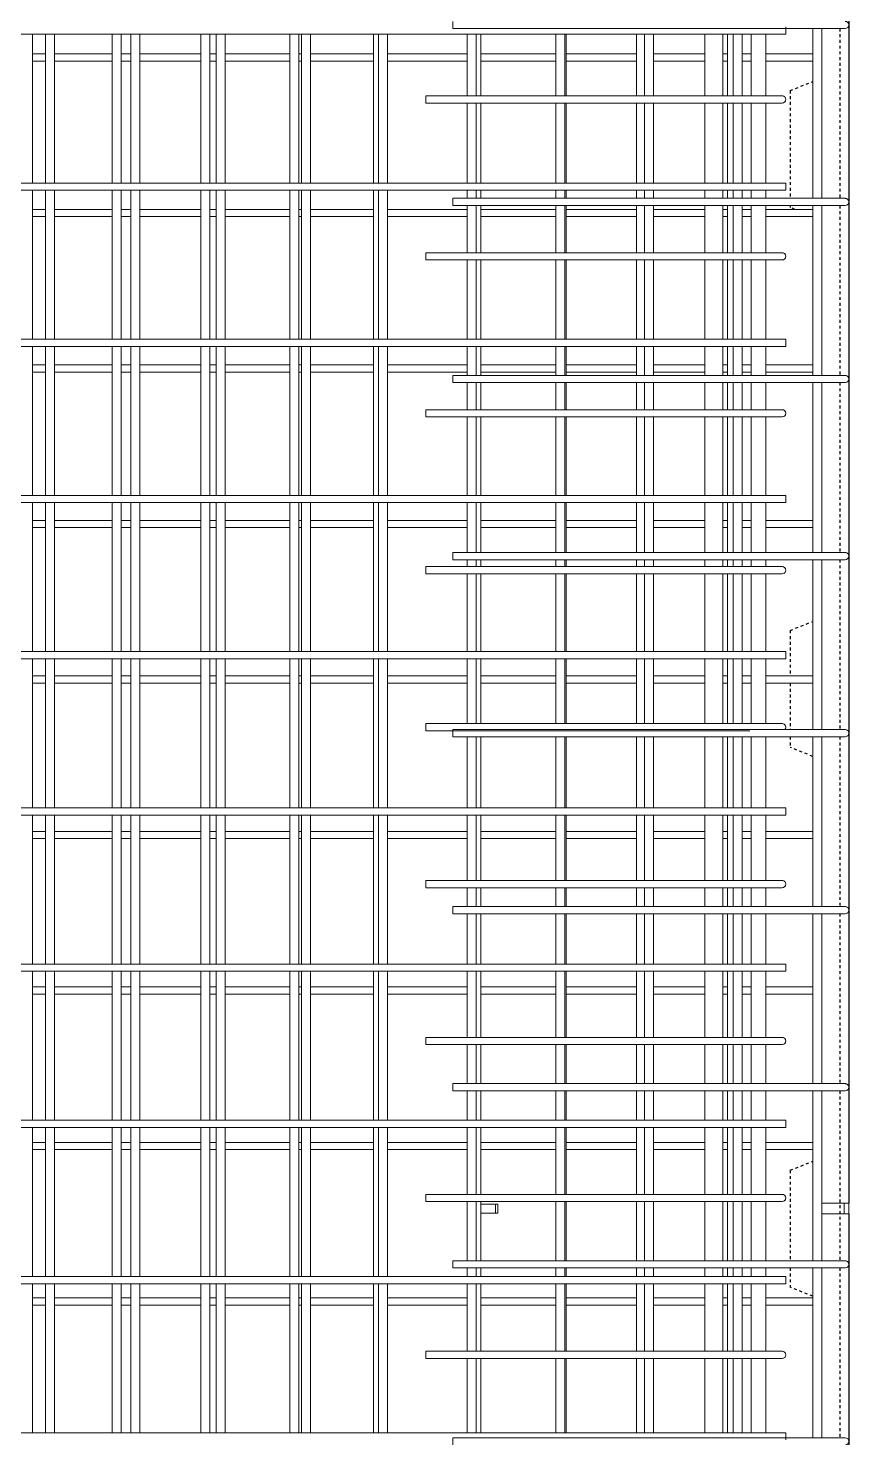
# Model space of a CAD drawing. Header units: millimetres. Extents: x -7141 to 5307, y -2677 to 10424.
# Drawn here: x -3433 to -2521, y 3845 to 5412 of the extents above; entities that cross this region are included whole.
import ezdxf

# ---------------------------------------------------------------- set-up
doc = ezdxf.new("R2010")
doc.units = ezdxf.units.MM
doc.linetypes.add('Dash', pattern=[6.36, 3.18, -3.18])
for name, color, linetype, lineweight in [('A-GENM', 13, 'Continuous', 18), ('A-WALL', 113, 'Continuous', 25), ('A-WALL-HDLN', 110, 'Dash', 25), ('S-RBAR', 171, 'Continuous', 18)]:
    doc.layers.add(name, color=color, linetype=linetype, lineweight=lineweight)

# ---------------------------------------------------------------- blocks, each defined once
blk = doc.blocks.new('RR spread anchor face based - RR-SA-2_5-150-V1-Elevation Front 1')
at = {"layer": 'A-GENM'}
for p, q in [((-2930, 6755), (-2913.7, 6755)), ((-2913.7, 6755), (-2911.2, 6755)), ((-2913.7, 6755), (-2913.7, 6745)), ((-2911.2, 6755), (-2911.2, 6745)), ((-2913.7, 6745), (-2930, 6745)), ((-2911.2, 6745), (-2913.7, 6745))]:
    blk.add_line(p, q, dxfattribs=at)
blk = doc.blocks.new('RR spread anchor face based - RR-SA-4_0-320-1726835-Elevation Front 1')
at = {"layer": 'A-GENM'}
for p, q in [((-2551.2, 6756), (-2526.2, 6756)), ((-2526.2, 6756), (-2521.2, 6756)), ((-2526.2, 6744), (-2526.2, 6756)), ((-2521.2, 6756), (-2521.2, 6744)), ((-2526.2, 6744), (-2551.2, 6744)), ((-2521.2, 6744), (-2526.2, 6744))]:
    blk.add_line(p, q, dxfattribs=at)

msp = doc.modelspace()

# ---------------------------------------------------------------- linework, layer by layer
at = {"layer": 'A-WALL'}
for p, q in [((-2521.2, 6744), (-2521.2, 4106)), ((-2521.2, 4094), (-2521.2, 2211))]:
    msp.add_line(p, q, dxfattribs=at)
at = {"layer": 'A-WALL-HDLN'}
for p, q in [((-2531.2, 5411.4), (-2531.2, 5222.7)), ((-2586.2, 5342.5), (-2561.2, 5352.5)), ((-2586.2, 5342.5), (-2586.2, 5222.7)), ((-2586.2, 5214.7), (-2586.2, 5212.5)), ((-2581, 5210.4), (-2586.2, 5212.5)), ((-2531.2, 5214.7), (-2531.2, 5025.9)), ((-2531.2, 5017.9), (-2531.2, 4829.1)), ((-2531.2, 4821.1), (-2531.2, 4632.3)), ((-2586.2, 4742.5), (-2561.2, 4752.5)), ((-2586.2, 4742.5), (-2586.2, 4691.9)), ((-2586.2, 4683.9), (-2586.2, 4632.3)), ((-2586.2, 4624.3), (-2586.2, 4612.5)), ((-2531.2, 4624.3), (-2531.2, 4435.6)), ((-2561.2, 4602.5), (-2586.2, 4612.5)), ((-2531.2, 4427.6), (-2531.2, 4238.8)), ((-2531.2, 4230.8), (-2531.2, 4042)), ((-2586.2, 4142.5), (-2561.2, 4152.5)), ((-2586.2, 4142.5), (-2586.2, 4042)), ((-2586.2, 4034), (-2586.2, 4012.5)), ((-2531.2, 4034), (-2531.2, 3845.2)), ((-2561.2, 4002.5), (-2586.2, 4012.5))]:
    msp.add_line(p, q, dxfattribs=at)
at = {"layer": 'S-RBAR'}
for p, q in [((-4226.2, 5405.2), (-2591.2, 5405.2)), ((-3427.9, 5239.7), (-3427.9, 5405.2)), ((-3413.5, 5239.7), (-3413.5, 5405.2)), ((-3403.5, 5239.7), (-3403.5, 5405.2)), ((-3339.4, 5239.7), (-3339.4, 5405.2)), ((-3329.4, 5239.7), (-3329.4, 5405.2)), ((-3318.8, 5239.7), (-3318.8, 5405.2)), ((-3308.8, 5239.7), (-3308.8, 5405.2)), ((-3240.9, 5239.7), (-3240.9, 5405.2)), ((-3230.9, 5239.7), (-3230.9, 5405.2)), ((-3224.1, 5239.7), (-3224.1, 5405.2)), ((-3214.1, 5239.7), (-3214.1, 5405.2)), ((-3142.3, 5239.7), (-3142.3, 5405.2)), ((-3132.3, 5239.7), (-3132.3, 5405.2)), ((-3129.4, 5239.7), (-3129.4, 5405.2)), ((-3119.4, 5239.7), (-3119.4, 5405.2)), ((-3049.1, 5239.7), (-3049.1, 5405.2)), ((-3043.8, 5239.7), (-3043.8, 5405.2)), ((-3033.8, 5239.7), (-3033.8, 5405.2)), ((-2961.2, 5419.4), (-2961.2, 5411.4)), ((-2545.2, 5411.4), (-2961.2, 5411.4)), ((-2945.3, 5336.6), (-2945.3, 5405.2)), ((-2935.3, 5336.6), (-2935.3, 5405.2)), ((-2930, 5336.6), (-2930, 5405.2)), ((-2846.8, 5336.6), (-2846.8, 5405.2)), ((-2836.8, 5336.6), (-2836.8, 5405.2)), ((-2835.3, 5336.6), (-2835.3, 5405.2)), ((-2756.9, 5336.6), (-2756.9, 5405.2)), ((-2748.3, 5336.6), (-2748.3, 5405.2)), ((-2738.3, 5336.6), (-2738.3, 5405.2)), ((-2681.2, 5336.6), (-2681.2, 5405.2)), ((-2661.2, 5336.6), (-2661.2, 5405.2)), ((-2655.9, 5336.6), (-2655.9, 5405.2)), ((-2649.8, 5336.6), (-2649.8, 5405.2)), ((-2639.8, 5336.6), (-2639.8, 5405.2)), ((-2629.5, 5336.6), (-2629.5, 5405.2)), ((-2613.5, 5336.6), (-2613.5, 5405.2)), ((-2591.2, 5405.2), (-2591.2, 5413.2)), ((-2561.2, 5222.7), (-2561.2, 5411.4)), ((-2551.2, 5222.7), (-2551.2, 5411.4)), ((-2545.2, 5411.4), (-2525.2, 5411.4)), ((-3427.9, 5383.2), (-3413.5, 5383.2)), ((-3427.9, 5375.2), (-3413.5, 5375.2)), ((-3403.5, 5383.2), (-3339.4, 5383.2)), ((-3403.5, 5375.2), (-3339.4, 5375.2)), ((-3329.4, 5383.2), (-3318.8, 5383.2)), ((-3329.4, 5375.2), (-3318.8, 5375.2)), ((-3308.8, 5383.2), (-3240.9, 5383.2)), ((-3308.8, 5375.2), (-3240.9, 5375.2)), ((-3230.9, 5383.2), (-3224.1, 5383.2)), ((-3230.9, 5375.2), (-3224.1, 5375.2)), ((-3214.1, 5383.2), (-3142.3, 5383.2)), ((-3214.1, 5375.2), (-3142.3, 5375.2)), ((-3132.3, 5383.2), (-3129.4, 5383.2)), ((-3132.3, 5375.2), (-3129.4, 5375.2)), ((-3119.4, 5383.2), (-3049.1, 5383.2)), ((-3119.4, 5375.2), (-3049.1, 5375.2)), ((-3033.8, 5383.2), (-2945.3, 5383.2)), ((-3033.8, 5375.2), (-2945.3, 5375.2)), ((-2930, 5383.2), (-2846.8, 5383.2)), ((-2930, 5375.2), (-2846.8, 5375.2)), ((-2835.3, 5383.2), (-2756.9, 5383.2)), ((-2835.3, 5375.2), (-2756.9, 5375.2)), ((-2738.3, 5383.2), (-2681.2, 5383.2)), ((-2738.3, 5375.2), (-2681.2, 5375.2)), ((-2661.2, 5383.2), (-2655.9, 5383.2)), ((-2661.2, 5375.2), (-2655.9, 5375.2)), ((-2639.8, 5383.2), (-2629.5, 5383.2)), ((-2639.8, 5375.2), (-2629.5, 5375.2)), ((-2613.5, 5383.2), (-2561.2, 5383.2)), ((-2613.5, 5375.2), (-2561.2, 5375.2)), ((-2631.2, 5336.6), (-2991.2, 5336.6)), ((-2991.2, 5336.6), (-2991.2, 5328.6)), ((-2631.2, 5328.6), (-2991.2, 5328.6)), ((-2945.3, 5239.7), (-2945.3, 5328.6)), ((-2935.3, 5239.7), (-2935.3, 5328.6)), ((-2930, 5239.7), (-2930, 5328.6)), ((-2846.8, 5239.7), (-2846.8, 5328.6)), ((-2836.8, 5239.7), (-2836.8, 5328.6)), ((-2835.3, 5239.7), (-2835.3, 5328.6)), ((-2756.9, 5239.7), (-2756.9, 5328.6)), ((-2748.3, 5239.7), (-2748.3, 5328.6)), ((-2738.3, 5239.7), (-2738.3, 5328.6)), ((-2681.2, 5239.7), (-2681.2, 5328.6)), ((-2661.2, 5239.7), (-2661.2, 5328.6)), ((-2655.9, 5239.7), (-2655.9, 5328.6)), ((-2649.8, 5239.7), (-2649.8, 5328.6)), ((-2639.8, 5239.7), (-2639.8, 5328.6)), ((-2631.2, 5336.6), (-2595.2, 5336.6)), ((-2631.2, 5328.6), (-2595.2, 5328.6)), ((-2629.5, 5239.7), (-2629.5, 5328.6)), ((-2613.5, 5239.7), (-2613.5, 5328.6)), ((-4226.2, 5239.7), (-2591.2, 5239.7)), ((-2591.2, 5231.7), (-2591.2, 5239.7)), ((-4226.2, 5231.7), (-2591.2, 5231.7)), ((-3427.9, 5066.1), (-3427.9, 5231.7)), ((-3413.5, 5066.1), (-3413.5, 5231.7)), ((-3403.5, 5066.1), (-3403.5, 5231.7)), ((-3339.4, 5066.1), (-3339.4, 5231.7)), ((-3329.4, 5066.1), (-3329.4, 5231.7)), ((-3318.8, 5066.1), (-3318.8, 5231.7)), ((-3308.8, 5066.1), (-3308.8, 5231.7)), ((-3240.9, 5066.1), (-3240.9, 5231.7)), ((-3230.9, 5066.1), (-3230.9, 5231.7)), ((-3224.1, 5066.1), (-3224.1, 5231.7)), ((-3214.1, 5066.1), (-3214.1, 5231.7)), ((-3142.3, 5066.1), (-3142.3, 5231.7)), ((-3132.3, 5066.1), (-3132.3, 5231.7)), ((-3129.4, 5066.1), (-3129.4, 5231.7)), ((-3119.4, 5066.1), (-3119.4, 5231.7)), ((-3049.1, 5066.1), (-3049.1, 5231.7)), ((-3043.8, 5066.1), (-3043.8, 5231.7)), ((-3033.8, 5066.1), (-3033.8, 5231.7)), ((-2545.2, 5222.7), (-2961.2, 5222.7)), ((-2961.2, 5222.7), (-2961.2, 5214.7)), ((-2945.3, 5222.7), (-2945.3, 5231.7)), ((-2935.3, 5222.7), (-2935.3, 5231.7)), ((-2930, 5222.7), (-2930, 5231.7)), ((-2846.8, 5222.7), (-2846.8, 5231.7)), ((-2836.8, 5222.7), (-2836.8, 5231.7)), ((-2835.3, 5222.7), (-2835.3, 5231.7)), ((-2756.9, 5222.7), (-2756.9, 5231.7)), ((-2748.3, 5222.7), (-2748.3, 5231.7)), ((-2738.3, 5222.7), (-2738.3, 5231.7)), ((-2681.2, 5222.7), (-2681.2, 5231.7)), ((-2661.2, 5222.7), (-2661.2, 5231.7)), ((-2655.9, 5222.7), (-2655.9, 5231.7)), ((-2649.8, 5222.7), (-2649.8, 5231.7)), ((-2639.8, 5222.7), (-2639.8, 5231.7)), ((-2629.5, 5222.7), (-2629.5, 5231.7)), ((-2613.5, 5222.7), (-2613.5, 5231.7)), ((-2545.2, 5222.7), (-2525.2, 5222.7)), ((-3427.9, 5210.4), (-3413.5, 5210.4)), ((-3427.9, 5202.4), (-3413.5, 5202.4)), ((-3403.5, 5210.4), (-3339.4, 5210.4)), ((-3403.5, 5202.4), (-3339.4, 5202.4)), ((-3329.4, 5210.4), (-3318.8, 5210.4)), ((-3329.4, 5202.4), (-3318.8, 5202.4)), ((-3308.8, 5210.4), (-3240.9, 5210.4)), ((-3308.8, 5202.4), (-3240.9, 5202.4)), ((-3230.9, 5210.4), (-3224.1, 5210.4)), ((-3230.9, 5202.4), (-3224.1, 5202.4)), ((-3214.1, 5210.4), (-3142.3, 5210.4)), ((-3214.1, 5202.4), (-3142.3, 5202.4)), ((-3132.3, 5210.4), (-3129.4, 5210.4)), ((-3132.3, 5202.4), (-3129.4, 5202.4)), ((-3119.4, 5210.4), (-3049.1, 5210.4)), ((-3119.4, 5202.4), (-3049.1, 5202.4)), ((-3033.8, 5210.4), (-2945.3, 5210.4)), ((-3033.8, 5202.4), (-2945.3, 5202.4)), ((-2545.2, 5214.7), (-2961.2, 5214.7)), ((-2945.3, 5162.2), (-2945.3, 5214.7)), ((-2935.3, 5162.2), (-2935.3, 5214.7)), ((-2930, 5162.2), (-2930, 5214.7)), ((-2930, 5210.4), (-2846.8, 5210.4)), ((-2930, 5202.4), (-2846.8, 5202.4)), ((-2846.8, 5162.2), (-2846.8, 5214.7)), ((-2836.8, 5162.2), (-2836.8, 5214.7)), ((-2835.3, 5162.2), (-2835.3, 5214.7)), ((-2835.3, 5210.4), (-2756.9, 5210.4)), ((-2835.3, 5202.4), (-2756.9, 5202.4)), ((-2756.9, 5162.2), (-2756.9, 5214.7)), ((-2748.3, 5162.2), (-2748.3, 5214.7)), ((-2738.3, 5162.2), (-2738.3, 5214.7)), ((-2738.3, 5210.4), (-2681.2, 5210.4)), ((-2738.3, 5202.4), (-2681.2, 5202.4)), ((-2681.2, 5162.2), (-2681.2, 5214.7)), ((-2661.2, 5162.2), (-2661.2, 5214.7)), ((-2661.2, 5210.4), (-2655.9, 5210.4)), ((-2661.2, 5202.4), (-2655.9, 5202.4)), ((-2655.9, 5162.2), (-2655.9, 5214.7)), ((-2649.8, 5162.2), (-2649.8, 5214.7)), ((-2639.8, 5162.2), (-2639.8, 5214.7)), ((-2639.8, 5210.4), (-2629.5, 5210.4)), ((-2639.8, 5202.4), (-2629.5, 5202.4)), ((-2629.5, 5162.2), (-2629.5, 5214.7)), ((-2613.5, 5162.2), (-2613.5, 5214.7)), ((-2613.5, 5210.4), (-2561.2, 5210.4)), ((-2613.5, 5202.4), (-2561.2, 5202.4)), ((-2561.2, 5025.9), (-2561.2, 5214.7)), ((-2551.2, 5025.9), (-2551.2, 5214.7)), ((-2545.2, 5214.7), (-2525.2, 5214.7)), ((-2631.2, 5162.2), (-2991.2, 5162.2)), ((-2991.2, 5162.2), (-2991.2, 5154.2)), ((-2631.2, 5154.2), (-2991.2, 5154.2)), ((-2945.3, 5066.1), (-2945.3, 5154.2)), ((-2935.3, 5066.1), (-2935.3, 5154.2)), ((-2930, 5066.1), (-2930, 5154.2)), ((-2846.8, 5066.1), (-2846.8, 5154.2)), ((-2836.8, 5066.1), (-2836.8, 5154.2)), ((-2835.3, 5066.1), (-2835.3, 5154.2)), ((-2756.9, 5066.1), (-2756.9, 5154.2)), ((-2748.3, 5066.1), (-2748.3, 5154.2)), ((-2738.3, 5066.1), (-2738.3, 5154.2)), ((-2681.2, 5066.1), (-2681.2, 5154.2)), ((-2661.2, 5066.1), (-2661.2, 5154.2)), ((-2655.9, 5066.1), (-2655.9, 5154.2)), ((-2649.8, 5066.1), (-2649.8, 5154.2)), ((-2639.8, 5066.1), (-2639.8, 5154.2)), ((-2631.2, 5162.2), (-2595.2, 5162.2)), ((-2631.2, 5154.2), (-2595.2, 5154.2)), ((-2629.5, 5066.1), (-2629.5, 5154.2)), ((-2613.5, 5066.1), (-2613.5, 5154.2)), ((-4226.2, 5066.1), (-2591.2, 5066.1)), ((-2591.2, 5058.1), (-2591.2, 5066.1)), ((-4226.2, 5058.1), (-2591.2, 5058.1)), ((-3427.9, 4892.5), (-3427.9, 5058.1)), ((-3413.5, 4892.5), (-3413.5, 5058.1)), ((-3403.5, 4892.5), (-3403.5, 5058.1)), ((-3339.4, 4892.5), (-3339.4, 5058.1)), ((-3329.4, 4892.5), (-3329.4, 5058.1)), ((-3318.8, 4892.5), (-3318.8, 5058.1)), ((-3308.8, 4892.5), (-3308.8, 5058.1)), ((-3240.9, 4892.5), (-3240.9, 5058.1)), ((-3230.9, 4892.5), (-3230.9, 5058.1)), ((-3224.1, 4892.5), (-3224.1, 5058.1)), ((-3214.1, 4892.5), (-3214.1, 5058.1)), ((-3142.3, 4892.5), (-3142.3, 5058.1)), ((-3132.3, 4892.5), (-3132.3, 5058.1)), ((-3129.4, 4892.5), (-3129.4, 5058.1)), ((-3119.4, 4892.5), (-3119.4, 5058.1)), ((-3049.1, 4892.5), (-3049.1, 5058.1)), ((-3043.8, 4892.5), (-3043.8, 5058.1)), ((-3033.8, 4892.5), (-3033.8, 5058.1)), ((-2945.3, 5025.9), (-2945.3, 5058.1)), ((-2935.3, 5025.9), (-2935.3, 5058.1)), ((-2930, 5025.9), (-2930, 5058.1)), ((-2846.8, 5025.9), (-2846.8, 5058.1)), ((-2836.8, 5025.9), (-2836.8, 5058.1)), ((-2835.3, 5025.9), (-2835.3, 5058.1)), ((-2756.9, 5025.9), (-2756.9, 5058.1)), ((-2748.3, 5025.9), (-2748.3, 5058.1)), ((-2738.3, 5025.9), (-2738.3, 5058.1)), ((-2681.2, 5025.9), (-2681.2, 5058.1)), ((-2661.2, 5025.9), (-2661.2, 5058.1)), ((-2655.9, 5025.9), (-2655.9, 5058.1)), ((-2649.8, 5025.9), (-2649.8, 5058.1)), ((-2639.8, 5025.9), (-2639.8, 5058.1)), ((-2629.5, 5025.9), (-2629.5, 5058.1)), ((-2613.5, 5025.9), (-2613.5, 5058.1)), ((-3427.9, 5037.6), (-3413.5, 5037.6)), ((-3427.9, 5029.6), (-3413.5, 5029.6)), ((-3403.5, 5037.6), (-3339.4, 5037.6)), ((-3403.5, 5029.6), (-3339.4, 5029.6)), ((-3329.4, 5037.6), (-3318.8, 5037.6)), ((-3329.4, 5029.6), (-3318.8, 5029.6)), ((-3308.8, 5037.6), (-3240.9, 5037.6)), ((-3308.8, 5029.6), (-3240.9, 5029.6)), ((-3230.9, 5037.6), (-3224.1, 5037.6)), ((-3230.9, 5029.6), (-3224.1, 5029.6)), ((-3214.1, 5037.6), (-3142.3, 5037.6)), ((-3214.1, 5029.6), (-3142.3, 5029.6)), ((-3132.3, 5037.6), (-3129.4, 5037.6)), ((-3132.3, 5029.6), (-3129.4, 5029.6)), ((-3119.4, 5037.6), (-3049.1, 5037.6)), ((-3119.4, 5029.6), (-3049.1, 5029.6)), ((-3033.8, 5037.6), (-2945.3, 5037.6)), ((-3033.8, 5029.6), (-2945.3, 5029.6)), ((-2930, 5037.6), (-2846.8, 5037.6)), ((-2930, 5029.6), (-2846.8, 5029.6)), ((-2835.3, 5037.6), (-2756.9, 5037.6)), ((-2835.3, 5029.6), (-2756.9, 5029.6)), ((-2738.3, 5037.6), (-2681.2, 5037.6)), ((-2738.3, 5029.6), (-2681.2, 5029.6)), ((-2661.2, 5037.6), (-2655.9, 5037.6)), ((-2661.2, 5029.6), (-2655.9, 5029.6)), ((-2639.8, 5037.6), (-2629.5, 5037.6)), ((-2639.8, 5029.6), (-2629.5, 5029.6)), ((-2613.5, 5037.6), (-2561.2, 5037.6)), ((-2613.5, 5029.6), (-2561.2, 5029.6)), ((-2545.2, 5025.9), (-2961.2, 5025.9)), ((-2961.2, 5025.9), (-2961.2, 5017.9)), ((-2545.2, 5017.9), (-2961.2, 5017.9)), ((-2945.3, 4987.8), (-2945.3, 5017.9)), ((-2935.3, 4987.8), (-2935.3, 5017.9)), ((-2930, 4987.8), (-2930, 5017.9)), ((-2846.8, 4987.8), (-2846.8, 5017.9)), ((-2836.8, 4987.8), (-2836.8, 5017.9)), ((-2835.3, 4987.8), (-2835.3, 5017.9)), ((-2756.9, 4987.8), (-2756.9, 5017.9)), ((-2748.3, 4987.8), (-2748.3, 5017.9)), ((-2738.3, 4987.8), (-2738.3, 5017.9)), ((-2681.2, 4987.8), (-2681.2, 5017.9)), ((-2661.2, 4987.8), (-2661.2, 5017.9)), ((-2655.9, 4987.8), (-2655.9, 5017.9)), ((-2649.8, 4987.8), (-2649.8, 5017.9)), ((-2639.8, 4987.8), (-2639.8, 5017.9)), ((-2629.5, 4987.8), (-2629.5, 5017.9)), ((-2613.5, 4987.8), (-2613.5, 5017.9)), ((-2561.2, 4829.1), (-2561.2, 5017.9)), ((-2551.2, 4829.1), (-2551.2, 5017.9)), ((-2545.2, 5025.9), (-2525.2, 5025.9)), ((-2545.2, 5017.9), (-2525.2, 5017.9)), ((-2631.2, 4987.8), (-2991.2, 4987.8)), ((-2991.2, 4987.8), (-2991.2, 4979.8)), ((-2631.2, 4987.8), (-2595.2, 4987.8)), ((-2631.2, 4979.8), (-2991.2, 4979.8)), ((-2945.3, 4892.5), (-2945.3, 4979.8)), ((-2935.3, 4892.5), (-2935.3, 4979.8)), ((-2930, 4892.5), (-2930, 4979.8)), ((-2846.8, 4892.5), (-2846.8, 4979.8)), ((-2836.8, 4892.5), (-2836.8, 4979.8)), ((-2835.3, 4892.5), (-2835.3, 4979.8)), ((-2756.9, 4892.5), (-2756.9, 4979.8)), ((-2748.3, 4892.5), (-2748.3, 4979.8)), ((-2738.3, 4892.5), (-2738.3, 4979.8)), ((-2681.2, 4892.5), (-2681.2, 4979.8)), ((-2661.2, 4892.5), (-2661.2, 4979.8)), ((-2655.9, 4892.5), (-2655.9, 4979.8)), ((-2649.8, 4892.5), (-2649.8, 4979.8)), ((-2639.8, 4892.5), (-2639.8, 4979.8)), ((-2631.2, 4979.8), (-2595.2, 4979.8)), ((-2629.5, 4892.5), (-2629.5, 4979.8)), ((-2613.5, 4892.5), (-2613.5, 4979.8)), ((-4226.2, 4892.5), (-2591.2, 4892.5)), ((-2591.2, 4884.5), (-2591.2, 4892.5)), ((-4226.2, 4884.5), (-2591.2, 4884.5)), ((-3427.9, 4718.9), (-3427.9, 4884.5)), ((-3413.5, 4718.9), (-3413.5, 4884.5)), ((-3403.5, 4718.9), (-3403.5, 4884.5)), ((-3339.4, 4718.9), (-3339.4, 4884.5)), ((-3329.4, 4718.9), (-3329.4, 4884.5)), ((-3318.8, 4718.9), (-3318.8, 4884.5)), ((-3308.8, 4718.9), (-3308.8, 4884.5)), ((-3240.9, 4718.9), (-3240.9, 4884.5)), ((-3230.9, 4718.9), (-3230.9, 4884.5)), ((-3224.1, 4718.9), (-3224.1, 4884.5)), ((-3214.1, 4718.9), (-3214.1, 4884.5)), ((-3142.3, 4718.9), (-3142.3, 4884.5)), ((-3132.3, 4718.9), (-3132.3, 4884.5)), ((-3129.4, 4718.9), (-3129.4, 4884.5)), ((-3119.4, 4718.9), (-3119.4, 4884.5)), ((-3049.1, 4718.9), (-3049.1, 4884.5)), ((-3043.8, 4718.9), (-3043.8, 4884.5)), ((-3033.8, 4718.9), (-3033.8, 4884.5)), ((-2945.3, 4829.1), (-2945.3, 4884.5)), ((-2935.3, 4829.1), (-2935.3, 4884.5)), ((-2930, 4829.1), (-2930, 4884.5)), ((-2846.8, 4829.1), (-2846.8, 4884.5)), ((-2836.8, 4829.1), (-2836.8, 4884.5)), ((-2835.3, 4829.1), (-2835.3, 4884.5)), ((-2756.9, 4829.1), (-2756.9, 4884.5)), ((-2748.3, 4829.1), (-2748.3, 4884.5)), ((-2738.3, 4829.1), (-2738.3, 4884.5)), ((-2681.2, 4829.1), (-2681.2, 4884.5)), ((-2661.2, 4829.1), (-2661.2, 4884.5)), ((-2655.9, 4829.1), (-2655.9, 4884.5)), ((-2649.8, 4829.1), (-2649.8, 4884.5)), ((-2639.8, 4829.1), (-2639.8, 4884.5)), ((-2629.5, 4829.1), (-2629.5, 4884.5)), ((-2613.5, 4829.1), (-2613.5, 4884.5)), ((-3427.9, 4864.8), (-3413.5, 4864.8)), ((-3427.9, 4856.8), (-3413.5, 4856.8)), ((-3403.5, 4864.8), (-3339.4, 4864.8)), ((-3403.5, 4856.8), (-3339.4, 4856.8)), ((-3329.4, 4864.8), (-3318.8, 4864.8)), ((-3329.4, 4856.8), (-3318.8, 4856.8)), ((-3308.8, 4864.8), (-3240.9, 4864.8)), ((-3308.8, 4856.8), (-3240.9, 4856.8)), ((-3230.9, 4864.8), (-3224.1, 4864.8)), ((-3230.9, 4856.8), (-3224.1, 4856.8)), ((-3214.1, 4864.8), (-3142.3, 4864.8)), ((-3214.1, 4856.8), (-3142.3, 4856.8)), ((-3132.3, 4864.8), (-3129.4, 4864.8)), ((-3132.3, 4856.8), (-3129.4, 4856.8)), ((-3119.4, 4864.8), (-3049.1, 4864.8)), ((-3119.4, 4856.8), (-3049.1, 4856.8)), ((-3033.8, 4864.8), (-2945.3, 4864.8)), ((-3033.8, 4856.8), (-2945.3, 4856.8)), ((-2930, 4864.8), (-2846.8, 4864.8)), ((-2930, 4856.8), (-2846.8, 4856.8)), ((-2835.3, 4864.8), (-2756.9, 4864.8)), ((-2835.3, 4856.8), (-2756.9, 4856.8)), ((-2738.3, 4864.8), (-2681.2, 4864.8)), ((-2738.3, 4856.8), (-2681.2, 4856.8)), ((-2661.2, 4864.8), (-2655.9, 4864.8)), ((-2661.2, 4856.8), (-2655.9, 4856.8)), ((-2639.8, 4864.8), (-2629.5, 4864.8)), ((-2639.8, 4856.8), (-2629.5, 4856.8)), ((-2613.5, 4864.8), (-2561.2, 4864.8)), ((-2613.5, 4856.8), (-2561.2, 4856.8)), ((-2545.2, 4829.1), (-2961.2, 4829.1)), ((-2961.2, 4829.1), (-2961.2, 4821.1)), ((-2545.2, 4829.1), (-2525.2, 4829.1)), ((-2631.2, 4813.4), (-2991.2, 4813.4)), ((-2991.2, 4813.4), (-2991.2, 4805.4)), ((-2545.2, 4821.1), (-2961.2, 4821.1)), ((-2945.3, 4813.4), (-2945.3, 4821.1)), ((-2935.3, 4813.4), (-2935.3, 4821.1)), ((-2930, 4813.4), (-2930, 4821.1)), ((-2846.8, 4813.4), (-2846.8, 4821.1)), ((-2836.8, 4813.4), (-2836.8, 4821.1)), ((-2835.3, 4813.4), (-2835.3, 4821.1)), ((-2756.9, 4813.4), (-2756.9, 4821.1)), ((-2748.3, 4813.4), (-2748.3, 4821.1)), ((-2738.3, 4813.4), (-2738.3, 4821.1)), ((-2681.2, 4813.4), (-2681.2, 4821.1)), ((-2661.2, 4813.4), (-2661.2, 4821.1)), ((-2655.9, 4813.4), (-2655.9, 4821.1)), ((-2649.8, 4813.4), (-2649.8, 4821.1)), ((-2639.8, 4813.4), (-2639.8, 4821.1)), ((-2631.2, 4813.4), (-2595.2, 4813.4)), ((-2629.5, 4813.4), (-2629.5, 4821.1)), ((-2613.5, 4813.4), (-2613.5, 4821.1)), ((-2561.2, 4632.3), (-2561.2, 4821.1)), ((-2551.2, 4632.3), (-2551.2, 4821.1)), ((-2545.2, 4821.1), (-2525.2, 4821.1)), ((-2631.2, 4805.4), (-2991.2, 4805.4)), ((-2945.3, 4718.9), (-2945.3, 4805.4)), ((-2935.3, 4718.9), (-2935.3, 4805.4)), ((-2930, 4718.9), (-2930, 4805.4)), ((-2846.8, 4718.9), (-2846.8, 4805.4)), ((-2836.8, 4718.9), (-2836.8, 4805.4)), ((-2835.3, 4718.9), (-2835.3, 4805.4)), ((-2756.9, 4718.9), (-2756.9, 4805.4)), ((-2748.3, 4718.9), (-2748.3, 4805.4)), ((-2738.3, 4718.9), (-2738.3, 4805.4)), ((-2681.2, 4718.9), (-2681.2, 4805.4)), ((-2661.2, 4718.9), (-2661.2, 4805.4)), ((-2655.9, 4718.9), (-2655.9, 4805.4)), ((-2649.8, 4718.9), (-2649.8, 4805.4)), ((-2639.8, 4718.9), (-2639.8, 4805.4)), ((-2631.2, 4805.4), (-2595.2, 4805.4)), ((-2629.5, 4718.9), (-2629.5, 4805.4)), ((-2613.5, 4718.9), (-2613.5, 4805.4)), ((-4226.2, 4718.9), (-2591.2, 4718.9)), ((-2591.2, 4710.9), (-2591.2, 4718.9)), ((-4226.2, 4710.9), (-2591.2, 4710.9)), ((-3427.9, 4545.3), (-3427.9, 4710.9)), ((-3413.5, 4545.3), (-3413.5, 4710.9)), ((-3403.5, 4545.3), (-3403.5, 4710.9)), ((-3339.4, 4545.3), (-3339.4, 4710.9)), ((-3329.4, 4545.3), (-3329.4, 4710.9)), ((-3318.8, 4545.3), (-3318.8, 4710.9)), ((-3308.8, 4545.3), (-3308.8, 4710.9)), ((-3240.9, 4545.3), (-3240.9, 4710.9)), ((-3230.9, 4545.3), (-3230.9, 4710.9)), ((-3224.1, 4545.3), (-3224.1, 4710.9)), ((-3214.1, 4545.3), (-3214.1, 4710.9)), ((-3142.3, 4545.3), (-3142.3, 4710.9)), ((-3132.3, 4545.3), (-3132.3, 4710.9)), ((-3129.4, 4545.3), (-3129.4, 4710.9)), ((-3119.4, 4545.3), (-3119.4, 4710.9)), ((-3049.1, 4545.3), (-3049.1, 4710.9)), ((-3043.8, 4545.3), (-3043.8, 4710.9)), ((-3033.8, 4545.3), (-3033.8, 4710.9)), ((-2945.3, 4639), (-2945.3, 4710.9)), ((-2935.3, 4639), (-2935.3, 4710.9)), ((-2930, 4639), (-2930, 4710.9)), ((-2846.8, 4639), (-2846.8, 4710.9)), ((-2836.8, 4639), (-2836.8, 4710.9)), ((-2835.3, 4639), (-2835.3, 4710.9)), ((-2756.9, 4639), (-2756.9, 4710.9)), ((-2748.3, 4639), (-2748.3, 4710.9)), ((-2738.3, 4639), (-2738.3, 4710.9)), ((-2681.2, 4639), (-2681.2, 4710.9)), ((-2661.2, 4639), (-2661.2, 4710.9)), ((-2655.9, 4639), (-2655.9, 4710.9)), ((-2649.8, 4639), (-2649.8, 4710.9)), ((-2639.8, 4639), (-2639.8, 4710.9)), ((-2629.5, 4639), (-2629.5, 4710.9)), ((-2613.5, 4639), (-2613.5, 4710.9)), ((-3427.9, 4691.9), (-3413.5, 4691.9)), ((-3403.5, 4691.9), (-3339.4, 4691.9)), ((-3329.4, 4691.9), (-3318.8, 4691.9)), ((-3308.8, 4691.9), (-3240.9, 4691.9)), ((-3230.9, 4691.9), (-3224.1, 4691.9)), ((-3214.1, 4691.9), (-3142.3, 4691.9)), ((-3132.3, 4691.9), (-3129.4, 4691.9)), ((-3119.4, 4691.9), (-3049.1, 4691.9)), ((-3033.8, 4691.9), (-2945.3, 4691.9)), ((-2930, 4691.9), (-2846.8, 4691.9)), ((-2835.3, 4691.9), (-2756.9, 4691.9)), ((-2738.3, 4691.9), (-2681.2, 4691.9)), ((-2661.2, 4691.9), (-2655.9, 4691.9)), ((-2639.8, 4691.9), (-2629.5, 4691.9)), ((-2613.5, 4691.9), (-2561.2, 4691.9)), ((-3427.9, 4683.9), (-3413.5, 4683.9)), ((-3403.5, 4683.9), (-3339.4, 4683.9)), ((-3329.4, 4683.9), (-3318.8, 4683.9)), ((-3308.8, 4683.9), (-3240.9, 4683.9)), ((-3230.9, 4683.9), (-3224.1, 4683.9)), ((-3214.1, 4683.9), (-3142.3, 4683.9)), ((-3132.3, 4683.9), (-3129.4, 4683.9)), ((-3119.4, 4683.9), (-3049.1, 4683.9)), ((-3033.8, 4683.9), (-2945.3, 4683.9)), ((-2930, 4683.9), (-2846.8, 4683.9)), ((-2835.3, 4683.9), (-2756.9, 4683.9)), ((-2738.3, 4683.9), (-2681.2, 4683.9)), ((-2661.2, 4683.9), (-2655.9, 4683.9)), ((-2639.8, 4683.9), (-2629.5, 4683.9)), ((-2613.5, 4683.9), (-2561.2, 4683.9)), ((-2631.2, 4639), (-2991.2, 4639)), ((-2991.2, 4639), (-2991.2, 4631)), ((-2631.2, 4639), (-2595.2, 4639)), ((-2631.2, 4631), (-2991.2, 4631)), ((-2545.2, 4632.3), (-2961.2, 4632.3)), ((-2961.2, 4632.3), (-2961.2, 4624.3)), ((-2545.2, 4624.3), (-2961.2, 4624.3)), ((-2945.3, 4545.3), (-2945.3, 4624.3)), ((-2935.3, 4545.3), (-2935.3, 4624.3)), ((-2930, 4545.3), (-2930, 4624.3)), ((-2846.8, 4545.3), (-2846.8, 4624.3)), ((-2836.8, 4545.3), (-2836.8, 4624.3)), ((-2835.3, 4545.3), (-2835.3, 4624.3)), ((-2756.9, 4545.3), (-2756.9, 4624.3)), ((-2748.3, 4545.3), (-2748.3, 4624.3)), ((-2738.3, 4545.3), (-2738.3, 4624.3)), ((-2681.2, 4545.3), (-2681.2, 4624.3)), ((-2661.2, 4545.3), (-2661.2, 4624.3)), ((-2655.9, 4545.3), (-2655.9, 4624.3)), ((-2649.8, 4545.3), (-2649.8, 4624.3)), ((-2639.8, 4545.3), (-2639.8, 4624.3)), ((-2629.5, 4545.3), (-2629.5, 4624.3)), ((-2613.5, 4545.3), (-2613.5, 4624.3)), ((-2561.2, 4435.6), (-2561.2, 4624.3)), ((-2551.2, 4435.6), (-2551.2, 4624.3)), ((-2545.2, 4632.3), (-2525.2, 4632.3)), ((-2545.2, 4624.3), (-2525.2, 4624.3)), ((-4226.2, 4545.3), (-2591.2, 4545.3)), ((-2591.2, 4537.3), (-2591.2, 4545.3)), ((-4226.2, 4537.3), (-2591.2, 4537.3)), ((-3427.9, 4371.7), (-3427.9, 4537.3)), ((-3413.5, 4371.7), (-3413.5, 4537.3)), ((-3403.5, 4371.7), (-3403.5, 4537.3)), ((-3339.4, 4371.7), (-3339.4, 4537.3)), ((-3329.4, 4371.7), (-3329.4, 4537.3)), ((-3318.8, 4371.7), (-3318.8, 4537.3)), ((-3308.8, 4371.7), (-3308.8, 4537.3)), ((-3240.9, 4371.7), (-3240.9, 4537.3)), ((-3230.9, 4371.7), (-3230.9, 4537.3)), ((-3224.1, 4371.7), (-3224.1, 4537.3)), ((-3214.1, 4371.7), (-3214.1, 4537.3)), ((-3142.3, 4371.7), (-3142.3, 4537.3)), ((-3132.3, 4371.7), (-3132.3, 4537.3)), ((-3129.4, 4371.7), (-3129.4, 4537.3)), ((-3119.4, 4371.7), (-3119.4, 4537.3)), ((-3049.1, 4371.7), (-3049.1, 4537.3)), ((-3043.8, 4371.7), (-3043.8, 4537.3)), ((-3033.8, 4371.7), (-3033.8, 4537.3)), ((-2945.3, 4464.6), (-2945.3, 4537.3)), ((-2935.3, 4464.6), (-2935.3, 4537.3)), ((-2930, 4464.6), (-2930, 4537.3)), ((-2846.8, 4464.6), (-2846.8, 4537.3)), ((-2836.8, 4464.6), (-2836.8, 4537.3)), ((-2835.3, 4464.6), (-2835.3, 4537.3)), ((-2756.9, 4464.6), (-2756.9, 4537.3)), ((-2748.3, 4464.6), (-2748.3, 4537.3)), ((-2738.3, 4464.6), (-2738.3, 4537.3)), ((-2681.2, 4464.6), (-2681.2, 4537.3)), ((-2661.2, 4464.6), (-2661.2, 4537.3)), ((-2655.9, 4464.6), (-2655.9, 4537.3)), ((-2649.8, 4464.6), (-2649.8, 4537.3)), ((-2639.8, 4464.6), (-2639.8, 4537.3)), ((-2629.5, 4464.6), (-2629.5, 4537.3)), ((-2613.5, 4464.6), (-2613.5, 4537.3)), ((-3427.9, 4519.1), (-3413.5, 4519.1)), ((-3403.5, 4519.1), (-3339.4, 4519.1)), ((-3329.4, 4519.1), (-3318.8, 4519.1)), ((-3308.8, 4519.1), (-3240.9, 4519.1)), ((-3230.9, 4519.1), (-3224.1, 4519.1)), ((-3214.1, 4519.1), (-3142.3, 4519.1)), ((-3132.3, 4519.1), (-3129.4, 4519.1)), ((-3119.4, 4519.1), (-3049.1, 4519.1)), ((-3033.8, 4519.1), (-2945.3, 4519.1)), ((-2930, 4519.1), (-2846.8, 4519.1)), ((-2835.3, 4519.1), (-2756.9, 4519.1)), ((-2738.3, 4519.1), (-2681.2, 4519.1)), ((-2661.2, 4519.1), (-2655.9, 4519.1)), ((-2639.8, 4519.1), (-2629.5, 4519.1)), ((-2613.5, 4519.1), (-2561.2, 4519.1)), ((-3427.9, 4511.1), (-3413.5, 4511.1)), ((-3403.5, 4511.1), (-3339.4, 4511.1)), ((-3329.4, 4511.1), (-3318.8, 4511.1)), ((-3308.8, 4511.1), (-3240.9, 4511.1)), ((-3230.9, 4511.1), (-3224.1, 4511.1)), ((-3214.1, 4511.1), (-3142.3, 4511.1)), ((-3132.3, 4511.1), (-3129.4, 4511.1)), ((-3119.4, 4511.1), (-3049.1, 4511.1)), ((-3033.8, 4511.1), (-2945.3, 4511.1)), ((-2930, 4511.1), (-2846.8, 4511.1)), ((-2835.3, 4511.1), (-2756.9, 4511.1)), ((-2738.3, 4511.1), (-2681.2, 4511.1)), ((-2661.2, 4511.1), (-2655.9, 4511.1)), ((-2639.8, 4511.1), (-2629.5, 4511.1)), ((-2613.5, 4511.1), (-2561.2, 4511.1)), ((-2631.2, 4464.6), (-2991.2, 4464.6)), ((-2991.2, 4464.6), (-2991.2, 4456.6)), ((-2631.2, 4456.6), (-2991.2, 4456.6)), ((-2945.3, 4435.6), (-2945.3, 4456.6)), ((-2935.3, 4435.6), (-2935.3, 4456.6)), ((-2930, 4435.6), (-2930, 4456.6)), ((-2846.8, 4435.6), (-2846.8, 4456.6)), ((-2836.8, 4435.6), (-2836.8, 4456.6)), ((-2835.3, 4435.6), (-2835.3, 4456.6)), ((-2756.9, 4435.6), (-2756.9, 4456.6)), ((-2748.3, 4435.6), (-2748.3, 4456.6)), ((-2738.3, 4435.6), (-2738.3, 4456.6)), ((-2681.2, 4435.6), (-2681.2, 4456.6)), ((-2661.2, 4435.6), (-2661.2, 4456.6)), ((-2655.9, 4435.6), (-2655.9, 4456.6)), ((-2649.8, 4435.6), (-2649.8, 4456.6)), ((-2639.8, 4435.6), (-2639.8, 4456.6)), ((-2631.2, 4464.6), (-2595.2, 4464.6)), ((-2631.2, 4456.6), (-2595.2, 4456.6)), ((-2629.5, 4435.6), (-2629.5, 4456.6)), ((-2613.5, 4435.6), (-2613.5, 4456.6)), ((-2545.2, 4435.6), (-2961.2, 4435.6)), ((-2961.2, 4435.6), (-2961.2, 4427.6)), ((-2545.2, 4435.6), (-2525.2, 4435.6)), ((-2545.2, 4427.6), (-2961.2, 4427.6)), ((-2945.3, 4371.7), (-2945.3, 4427.6)), ((-2935.3, 4371.7), (-2935.3, 4427.6)), ((-2930, 4371.7), (-2930, 4427.6)), ((-2846.8, 4371.7), (-2846.8, 4427.6)), ((-2836.8, 4371.7), (-2836.8, 4427.6)), ((-2835.3, 4371.7), (-2835.3, 4427.6)), ((-2756.9, 4371.7), (-2756.9, 4427.6)), ((-2748.3, 4371.7), (-2748.3, 4427.6)), ((-2738.3, 4371.7), (-2738.3, 4427.6)), ((-2681.2, 4371.7), (-2681.2, 4427.6)), ((-2661.2, 4371.7), (-2661.2, 4427.6)), ((-2655.9, 4371.7), (-2655.9, 4427.6)), ((-2649.8, 4371.7), (-2649.8, 4427.6)), ((-2639.8, 4371.7), (-2639.8, 4427.6)), ((-2629.5, 4371.7), (-2629.5, 4427.6)), ((-2613.5, 4371.7), (-2613.5, 4427.6)), ((-2561.2, 4238.8), (-2561.2, 4427.6)), ((-2551.2, 4238.8), (-2551.2, 4427.6)), ((-2545.2, 4427.6), (-2525.2, 4427.6)), ((-4226.2, 4371.7), (-2591.2, 4371.7)), ((-2591.2, 4363.7), (-2591.2, 4371.7)), ((-4226.2, 4363.7), (-2591.2, 4363.7)), ((-3427.9, 4198.1), (-3427.9, 4363.7)), ((-3413.5, 4198.1), (-3413.5, 4363.7)), ((-3403.5, 4198.1), (-3403.5, 4363.7)), ((-3339.4, 4198.1), (-3339.4, 4363.7)), ((-3329.4, 4198.1), (-3329.4, 4363.7)), ((-3318.8, 4198.1), (-3318.8, 4363.7)), ((-3308.8, 4198.1), (-3308.8, 4363.7)), ((-3240.9, 4198.1), (-3240.9, 4363.7)), ((-3230.9, 4198.1), (-3230.9, 4363.7)), ((-3224.1, 4198.1), (-3224.1, 4363.7)), ((-3214.1, 4198.1), (-3214.1, 4363.7)), ((-3142.3, 4198.1), (-3142.3, 4363.7)), ((-3132.3, 4198.1), (-3132.3, 4363.7)), ((-3129.4, 4198.1), (-3129.4, 4363.7)), ((-3119.4, 4198.1), (-3119.4, 4363.7)), ((-3049.1, 4198.1), (-3049.1, 4363.7)), ((-3043.8, 4198.1), (-3043.8, 4363.7)), ((-3033.8, 4198.1), (-3033.8, 4363.7)), ((-2945.3, 4290.2), (-2945.3, 4363.7)), ((-2935.3, 4290.2), (-2935.3, 4363.7)), ((-2930, 4290.2), (-2930, 4363.7)), ((-2846.8, 4290.2), (-2846.8, 4363.7)), ((-2836.8, 4290.2), (-2836.8, 4363.7)), ((-2835.3, 4290.2), (-2835.3, 4363.7)), ((-2756.9, 4290.2), (-2756.9, 4363.7)), ((-2748.3, 4290.2), (-2748.3, 4363.7)), ((-2738.3, 4290.2), (-2738.3, 4363.7)), ((-2681.2, 4290.2), (-2681.2, 4363.7)), ((-2661.2, 4290.2), (-2661.2, 4363.7)), ((-2655.9, 4290.2), (-2655.9, 4363.7)), ((-2649.8, 4290.2), (-2649.8, 4363.7)), ((-2639.8, 4290.2), (-2639.8, 4363.7)), ((-2629.5, 4290.2), (-2629.5, 4363.7)), ((-2613.5, 4290.2), (-2613.5, 4363.7)), ((-3427.9, 4346.3), (-3413.5, 4346.3)), ((-3403.5, 4346.3), (-3339.4, 4346.3)), ((-3329.4, 4346.3), (-3318.8, 4346.3)), ((-3308.8, 4346.3), (-3240.9, 4346.3)), ((-3230.9, 4346.3), (-3224.1, 4346.3)), ((-3214.1, 4346.3), (-3142.3, 4346.3)), ((-3132.3, 4346.3), (-3129.4, 4346.3)), ((-3119.4, 4346.3), (-3049.1, 4346.3)), ((-3033.8, 4346.3), (-2945.3, 4346.3)), ((-2930, 4346.3), (-2846.8, 4346.3)), ((-2835.3, 4346.3), (-2756.9, 4346.3)), ((-2738.3, 4346.3), (-2681.2, 4346.3)), ((-2661.2, 4346.3), (-2655.9, 4346.3)), ((-2639.8, 4346.3), (-2629.5, 4346.3)), ((-2613.5, 4346.3), (-2561.2, 4346.3)), ((-3427.9, 4338.3), (-3413.5, 4338.3)), ((-3403.5, 4338.3), (-3339.4, 4338.3)), ((-3329.4, 4338.3), (-3318.8, 4338.3)), ((-3308.8, 4338.3), (-3240.9, 4338.3)), ((-3230.9, 4338.3), (-3224.1, 4338.3)), ((-3214.1, 4338.3), (-3142.3, 4338.3)), ((-3132.3, 4338.3), (-3129.4, 4338.3)), ((-3119.4, 4338.3), (-3049.1, 4338.3)), ((-3033.8, 4338.3), (-2945.3, 4338.3)), ((-2930, 4338.3), (-2846.8, 4338.3)), ((-2835.3, 4338.3), (-2756.9, 4338.3)), ((-2738.3, 4338.3), (-2681.2, 4338.3)), ((-2661.2, 4338.3), (-2655.9, 4338.3)), ((-2639.8, 4338.3), (-2629.5, 4338.3)), ((-2613.5, 4338.3), (-2561.2, 4338.3)), ((-2631.2, 4290.2), (-2991.2, 4290.2)), ((-2991.2, 4290.2), (-2991.2, 4282.2)), ((-2631.2, 4282.2), (-2991.2, 4282.2)), ((-2945.3, 4238.8), (-2945.3, 4282.2)), ((-2935.3, 4238.8), (-2935.3, 4282.2)), ((-2930, 4238.8), (-2930, 4282.2)), ((-2846.8, 4238.8), (-2846.8, 4282.2)), ((-2836.8, 4238.8), (-2836.8, 4282.2)), ((-2835.3, 4238.8), (-2835.3, 4282.2)), ((-2756.9, 4238.8), (-2756.9, 4282.2)), ((-2748.3, 4238.8), (-2748.3, 4282.2)), ((-2738.3, 4238.8), (-2738.3, 4282.2)), ((-2681.2, 4238.8), (-2681.2, 4282.2)), ((-2661.2, 4238.8), (-2661.2, 4282.2)), ((-2655.9, 4238.8), (-2655.9, 4282.2)), ((-2649.8, 4238.8), (-2649.8, 4282.2)), ((-2639.8, 4238.8), (-2639.8, 4282.2)), ((-2631.2, 4290.2), (-2595.2, 4290.2)), ((-2631.2, 4282.2), (-2595.2, 4282.2)), ((-2629.5, 4238.8), (-2629.5, 4282.2)), ((-2613.5, 4238.8), (-2613.5, 4282.2)), ((-2545.2, 4238.8), (-2961.2, 4238.8)), ((-2961.2, 4238.8), (-2961.2, 4230.8)), ((-2545.2, 4230.8), (-2961.2, 4230.8)), ((-2945.3, 4198.1), (-2945.3, 4230.8)), ((-2935.3, 4198.1), (-2935.3, 4230.8)), ((-2930, 4198.1), (-2930, 4230.8)), ((-2846.8, 4198.1), (-2846.8, 4230.8)), ((-2836.8, 4198.1), (-2836.8, 4230.8)), ((-2835.3, 4198.1), (-2835.3, 4230.8)), ((-2756.9, 4198.1), (-2756.9, 4230.8)), ((-2748.3, 4198.1), (-2748.3, 4230.8)), ((-2738.3, 4198.1), (-2738.3, 4230.8)), ((-2681.2, 4198.1), (-2681.2, 4230.8)), ((-2661.2, 4198.1), (-2661.2, 4230.8)), ((-2655.9, 4198.1), (-2655.9, 4230.8)), ((-2649.8, 4198.1), (-2649.8, 4230.8)), ((-2639.8, 4198.1), (-2639.8, 4230.8)), ((-2629.5, 4198.1), (-2629.5, 4230.8)), ((-2613.5, 4198.1), (-2613.5, 4230.8)), ((-2561.2, 4042), (-2561.2, 4230.8)), ((-2551.2, 4042), (-2551.2, 4230.8)), ((-2545.2, 4238.8), (-2525.2, 4238.8)), ((-2545.2, 4230.8), (-2525.2, 4230.8)), ((-4226.2, 4198.1), (-2591.2, 4198.1)), ((-4226.2, 4190.1), (-2591.2, 4190.1)), ((-3427.9, 4024.5), (-3427.9, 4190.1)), ((-3413.5, 4024.5), (-3413.5, 4190.1)), ((-3403.5, 4024.5), (-3403.5, 4190.1)), ((-3339.4, 4024.5), (-3339.4, 4190.1)), ((-3329.4, 4024.5), (-3329.4, 4190.1)), ((-3318.8, 4024.5), (-3318.8, 4190.1)), ((-3308.8, 4024.5), (-3308.8, 4190.1)), ((-3240.9, 4024.5), (-3240.9, 4190.1)), ((-3230.9, 4024.5), (-3230.9, 4190.1)), ((-3224.1, 4024.5), (-3224.1, 4190.1)), ((-3214.1, 4024.5), (-3214.1, 4190.1)), ((-3142.3, 4024.5), (-3142.3, 4190.1)), ((-3132.3, 4024.5), (-3132.3, 4190.1)), ((-3129.4, 4024.5), (-3129.4, 4190.1)), ((-3119.4, 4024.5), (-3119.4, 4190.1)), ((-3049.1, 4024.5), (-3049.1, 4190.1)), ((-3043.8, 4024.5), (-3043.8, 4190.1)), ((-3033.8, 4024.5), (-3033.8, 4190.1)), ((-2945.3, 4115.8), (-2945.3, 4190.1)), ((-2935.3, 4115.8), (-2935.3, 4190.1)), ((-2930, 4115.8), (-2930, 4190.1)), ((-2846.8, 4115.8), (-2846.8, 4190.1)), ((-2836.8, 4115.8), (-2836.8, 4190.1)), ((-2835.3, 4115.8), (-2835.3, 4190.1)), ((-2756.9, 4115.8), (-2756.9, 4190.1)), ((-2748.3, 4115.8), (-2748.3, 4190.1)), ((-2738.3, 4115.8), (-2738.3, 4190.1)), ((-2681.2, 4115.8), (-2681.2, 4190.1)), ((-2661.2, 4115.8), (-2661.2, 4190.1)), ((-2655.9, 4115.8), (-2655.9, 4190.1)), ((-2649.8, 4115.8), (-2649.8, 4190.1)), ((-2639.8, 4115.8), (-2639.8, 4190.1)), ((-2629.5, 4115.8), (-2629.5, 4190.1)), ((-2613.5, 4115.8), (-2613.5, 4190.1)), ((-2591.2, 4190.1), (-2591.2, 4198.1)), ((-3427.9, 4173.5), (-3413.5, 4173.5)), ((-3403.5, 4173.5), (-3339.4, 4173.5)), ((-3329.4, 4173.5), (-3318.8, 4173.5)), ((-3308.8, 4173.5), (-3240.9, 4173.5)), ((-3230.9, 4173.5), (-3224.1, 4173.5)), ((-3214.1, 4173.5), (-3142.3, 4173.5)), ((-3132.3, 4173.5), (-3129.4, 4173.5)), ((-3119.4, 4173.5), (-3049.1, 4173.5)), ((-3033.8, 4173.5), (-2945.3, 4173.5)), ((-2930, 4173.5), (-2846.8, 4173.5)), ((-2835.3, 4173.5), (-2756.9, 4173.5)), ((-2738.3, 4173.5), (-2681.2, 4173.5)), ((-2661.2, 4173.5), (-2655.9, 4173.5)), ((-2639.8, 4173.5), (-2629.5, 4173.5)), ((-2613.5, 4173.5), (-2561.2, 4173.5)), ((-3427.9, 4165.5), (-3413.5, 4165.5)), ((-3403.5, 4165.5), (-3339.4, 4165.5)), ((-3329.4, 4165.5), (-3318.8, 4165.5)), ((-3308.8, 4165.5), (-3240.9, 4165.5)), ((-3230.9, 4165.5), (-3224.1, 4165.5)), ((-3214.1, 4165.5), (-3142.3, 4165.5)), ((-3132.3, 4165.5), (-3129.4, 4165.5)), ((-3119.4, 4165.5), (-3049.1, 4165.5)), ((-3033.8, 4165.5), (-2945.3, 4165.5)), ((-2930, 4165.5), (-2846.8, 4165.5)), ((-2835.3, 4165.5), (-2756.9, 4165.5)), ((-2738.3, 4165.5), (-2681.2, 4165.5)), ((-2661.2, 4165.5), (-2655.9, 4165.5)), ((-2639.8, 4165.5), (-2629.5, 4165.5)), ((-2613.5, 4165.5), (-2561.2, 4165.5)), ((-2631.2, 4115.8), (-2991.2, 4115.8)), ((-2991.2, 4115.8), (-2991.2, 4107.8)), ((-2631.2, 4107.8), (-2991.2, 4107.8)), ((-2945.3, 4042), (-2945.3, 4107.8)), ((-2935.3, 4042), (-2935.3, 4107.8)), ((-2930, 4042), (-2930, 4107.8)), ((-2846.8, 4042), (-2846.8, 4107.8)), ((-2836.8, 4042), (-2836.8, 4107.8)), ((-2835.3, 4042), (-2835.3, 4107.8)), ((-2756.9, 4042), (-2756.9, 4107.8)), ((-2748.3, 4042), (-2748.3, 4107.8)), ((-2738.3, 4042), (-2738.3, 4107.8)), ((-2681.2, 4042), (-2681.2, 4107.8)), ((-2661.2, 4042), (-2661.2, 4107.8)), ((-2655.9, 4042), (-2655.9, 4107.8)), ((-2649.8, 4042), (-2649.8, 4107.8)), ((-2639.8, 4042), (-2639.8, 4107.8)), ((-2631.2, 4115.8), (-2595.2, 4115.8)), ((-2631.2, 4107.8), (-2595.2, 4107.8)), ((-2629.5, 4042), (-2629.5, 4107.8)), ((-2613.5, 4042), (-2613.5, 4107.8)), ((-2545.2, 4042), (-2961.2, 4042)), ((-2961.2, 4042), (-2961.2, 4034)), ((-2545.2, 4042), (-2525.2, 4042)), ((-2545.2, 4034), (-2961.2, 4034)), ((-2945.3, 4024.5), (-2945.3, 4034)), ((-2935.3, 4024.5), (-2935.3, 4034)), ((-2930, 4024.5), (-2930, 4034)), ((-2846.8, 4024.5), (-2846.8, 4034)), ((-2836.8, 4024.5), (-2836.8, 4034)), ((-2835.3, 4024.5), (-2835.3, 4034)), ((-2756.9, 4024.5), (-2756.9, 4034)), ((-2748.3, 4024.5), (-2748.3, 4034)), ((-2738.3, 4024.5), (-2738.3, 4034)), ((-2681.2, 4024.5), (-2681.2, 4034)), ((-2661.2, 4024.5), (-2661.2, 4034)), ((-2655.9, 4024.5), (-2655.9, 4034)), ((-2649.8, 4024.5), (-2649.8, 4034)), ((-2639.8, 4024.5), (-2639.8, 4034)), ((-2629.5, 4024.5), (-2629.5, 4034)), ((-2613.5, 4024.5), (-2613.5, 4034)), ((-2561.2, 3845.2), (-2561.2, 4034)), ((-2551.2, 3845.2), (-2551.2, 4034)), ((-2545.2, 4034), (-2525.2, 4034)), ((-4226.2, 4024.5), (-2591.2, 4024.5)), ((-4226.2, 4016.5), (-2591.2, 4016.5)), ((-3427.9, 3850.9), (-3427.9, 4016.5)), ((-3413.5, 3850.9), (-3413.5, 4016.5)), ((-3403.5, 3850.9), (-3403.5, 4016.5)), ((-3339.4, 3850.9), (-3339.4, 4016.5)), ((-3329.4, 3850.9), (-3329.4, 4016.5)), ((-3318.8, 3850.9), (-3318.8, 4016.5)), ((-3308.8, 3850.9), (-3308.8, 4016.5)), ((-3240.9, 3850.9), (-3240.9, 4016.5)), ((-3230.9, 3850.9), (-3230.9, 4016.5)), ((-3224.1, 3850.9), (-3224.1, 4016.5)), ((-3214.1, 3850.9), (-3214.1, 4016.5)), ((-3142.3, 3850.9), (-3142.3, 4016.5)), ((-3132.3, 3850.9), (-3132.3, 4016.5)), ((-3129.4, 3850.9), (-3129.4, 4016.5)), ((-3119.4, 3850.9), (-3119.4, 4016.5)), ((-3049.1, 3850.9), (-3049.1, 4016.5)), ((-3043.8, 3850.9), (-3043.8, 4016.5)), ((-3033.8, 3850.9), (-3033.8, 4016.5)), ((-2945.3, 3941.4), (-2945.3, 4016.5)), ((-2935.3, 3941.4), (-2935.3, 4016.5)), ((-2930, 3941.4), (-2930, 4016.5)), ((-2846.8, 3941.4), (-2846.8, 4016.5)), ((-2836.8, 3941.4), (-2836.8, 4016.5)), ((-2835.3, 3941.4), (-2835.3, 4016.5)), ((-2756.9, 3941.4), (-2756.9, 4016.5)), ((-2748.3, 3941.4), (-2748.3, 4016.5)), ((-2738.3, 3941.4), (-2738.3, 4016.5)), ((-2681.2, 3941.4), (-2681.2, 4016.5)), ((-2661.2, 3941.4), (-2661.2, 4016.5)), ((-2655.9, 3941.4), (-2655.9, 4016.5)), ((-2649.8, 3941.4), (-2649.8, 4016.5)), ((-2639.8, 3941.4), (-2639.8, 4016.5)), ((-2629.5, 3941.4), (-2629.5, 4016.5)), ((-2613.5, 3941.4), (-2613.5, 4016.5)), ((-2591.2, 4016.5), (-2591.2, 4024.5)), ((-3427.9, 4000.6), (-3413.5, 4000.6)), ((-3403.5, 4000.6), (-3339.4, 4000.6)), ((-3329.4, 4000.6), (-3318.8, 4000.6)), ((-3308.8, 4000.6), (-3240.9, 4000.6)), ((-3230.9, 4000.6), (-3224.1, 4000.6)), ((-3214.1, 4000.6), (-3142.3, 4000.6)), ((-3132.3, 4000.6), (-3129.4, 4000.6)), ((-3119.4, 4000.6), (-3049.1, 4000.6)), ((-3033.8, 4000.6), (-2945.3, 4000.6)), ((-2930, 4000.6), (-2846.8, 4000.6)), ((-2835.3, 4000.6), (-2756.9, 4000.6)), ((-2738.3, 4000.6), (-2681.2, 4000.6)), ((-2661.2, 4000.6), (-2655.9, 4000.6)), ((-2639.8, 4000.6), (-2629.5, 4000.6)), ((-2613.5, 4000.6), (-2561.2, 4000.6)), ((-3427.9, 3992.6), (-3413.5, 3992.6)), ((-3403.5, 3992.6), (-3339.4, 3992.6)), ((-3329.4, 3992.6), (-3318.8, 3992.6)), ((-3308.8, 3992.6), (-3240.9, 3992.6)), ((-3230.9, 3992.6), (-3224.1, 3992.6)), ((-3214.1, 3992.6), (-3142.3, 3992.6)), ((-3132.3, 3992.6), (-3129.4, 3992.6)), ((-3119.4, 3992.6), (-3049.1, 3992.6)), ((-3033.8, 3992.6), (-2945.3, 3992.6)), ((-2930, 3992.6), (-2846.8, 3992.6)), ((-2835.3, 3992.6), (-2756.9, 3992.6)), ((-2738.3, 3992.6), (-2681.2, 3992.6)), ((-2661.2, 3992.6), (-2655.9, 3992.6)), ((-2639.8, 3992.6), (-2629.5, 3992.6)), ((-2613.5, 3992.6), (-2561.2, 3992.6)), ((-2631.2, 3941.4), (-2991.2, 3941.4)), ((-2991.2, 3941.4), (-2991.2, 3933.4)), ((-2631.2, 3933.4), (-2991.2, 3933.4)), ((-2945.3, 3850.9), (-2945.3, 3933.4)), ((-2935.3, 3850.9), (-2935.3, 3933.4)), ((-2930, 3850.9), (-2930, 3933.4)), ((-2846.8, 3850.9), (-2846.8, 3933.4)), ((-2836.8, 3850.9), (-2836.8, 3933.4)), ((-2835.3, 3850.9), (-2835.3, 3933.4)), ((-2756.9, 3850.9), (-2756.9, 3933.4)), ((-2748.3, 3850.9), (-2748.3, 3933.4)), ((-2738.3, 3850.9), (-2738.3, 3933.4)), ((-2681.2, 3850.9), (-2681.2, 3933.4)), ((-2661.2, 3850.9), (-2661.2, 3933.4)), ((-2655.9, 3850.9), (-2655.9, 3933.4)), ((-2649.8, 3850.9), (-2649.8, 3933.4)), ((-2639.8, 3850.9), (-2639.8, 3933.4)), ((-2631.2, 3941.4), (-2595.2, 3941.4)), ((-2631.2, 3933.4), (-2595.2, 3933.4)), ((-2629.5, 3850.9), (-2629.5, 3933.4)), ((-2613.5, 3850.9), (-2613.5, 3933.4)), ((-4226.2, 3850.9), (-2591.2, 3850.9)), ((-2545.2, 3845.2), (-2961.2, 3845.2)), ((-2961.2, 3845.2), (-2961.2, 3837.2)), ((-2591.2, 3842.9), (-2591.2, 3850.9)), ((-2545.2, 3845.2), (-2525.2, 3845.2))]:
    msp.add_line(p, q, dxfattribs=at)
for centre, start, end in [((-2525.2, 5415.4), 270, 90), ((-2595.2, 5332.6), 75, 90), ((-2595.2, 5332.6), 270, 90), ((-2595.2, 5332.6), 15, 60), ((-2595.2, 5332.6), 300, 345), ((-2525.2, 5218.7), 75, 90), ((-2525.2, 5218.7), 270, 90), ((-2525.2, 5218.7), 15, 60), ((-2525.2, 5218.7), 300, 345), ((-2595.2, 5158.2), 75, 90), ((-2595.2, 5158.2), 270, 90), ((-2595.2, 5158.2), 15, 60), ((-2595.2, 5158.2), 300, 345), ((-2525.2, 5021.9), 75, 90), ((-2525.2, 5021.9), 270, 90), ((-2525.2, 5021.9), 15, 60), ((-2525.2, 5021.9), 300, 345), ((-2595.2, 4983.8), 75, 90), ((-2595.2, 4983.8), 270, 90), ((-2595.2, 4983.8), 15, 60), ((-2595.2, 4983.8), 300, 345), ((-2525.2, 4825.1), 75, 90), ((-2525.2, 4825.1), 270, 90), ((-2525.2, 4825.1), 15, 60), ((-2595.2, 4809.4), 75, 90), ((-2595.2, 4809.4), 270, 90), ((-2595.2, 4809.4), 15, 60), ((-2525.2, 4825.1), 300, 345), ((-2595.2, 4809.4), 300, 345), ((-2595.2, 4635), 75, 90), ((-2595.2, 4635), 317.9289, 90), ((-2595.2, 4635), 15, 60), ((-2595.2, 4635), 317.9289, 345), ((-2525.2, 4628.3), 75, 90), ((-2525.2, 4628.3), 270, 90), ((-2525.2, 4628.3), 15, 60), ((-2525.2, 4628.3), 300, 345), ((-2595.2, 4460.6), 75, 90), ((-2595.2, 4460.6), 270, 90), ((-2595.2, 4460.6), 15, 60), ((-2595.2, 4460.6), 300, 345), ((-2525.2, 4431.6), 75, 90), ((-2525.2, 4431.6), 270, 90), ((-2525.2, 4431.6), 15, 60), ((-2525.2, 4431.6), 300, 345), ((-2595.2, 4286.2), 75, 90), ((-2595.2, 4286.2), 270, 90), ((-2595.2, 4286.2), 15, 60), ((-2595.2, 4286.2), 300, 345), ((-2525.2, 4234.8), 75, 90), ((-2525.2, 4234.8), 270, 90), ((-2525.2, 4234.8), 15, 60), ((-2525.2, 4234.8), 300, 345), ((-2595.2, 4111.8), 75, 90), ((-2595.2, 4111.8), 270, 90), ((-2595.2, 4111.8), 15, 60), ((-2595.2, 4111.8), 300, 345), ((-2525.2, 4038), 75, 90), ((-2525.2, 4038), 270, 90), ((-2525.2, 4038), 15, 60), ((-2525.2, 4038), 300, 345), ((-2595.2, 3937.4), 75, 90), ((-2595.2, 3937.4), 270, 90), ((-2595.2, 3937.4), 15, 60), ((-2595.2, 3937.4), 300, 345), ((-2525.2, 3841.2), 270, 90)]:
    msp.add_arc(centre, 4, start, end, dxfattribs=at)

# ---------------------------------------------------------------- block references
at = {"layer": 'A-GENM'}
for name in ['RR spread anchor face based - RR-SA-2_5-150-V1-Elevation Front 1', 'RR spread anchor face based - RR-SA-4_0-320-1726835-Elevation Front 1']:
    msp.add_blockref(name, (0, -2650), dxfattribs=at)

doc.saveas('drawing.dxf')
